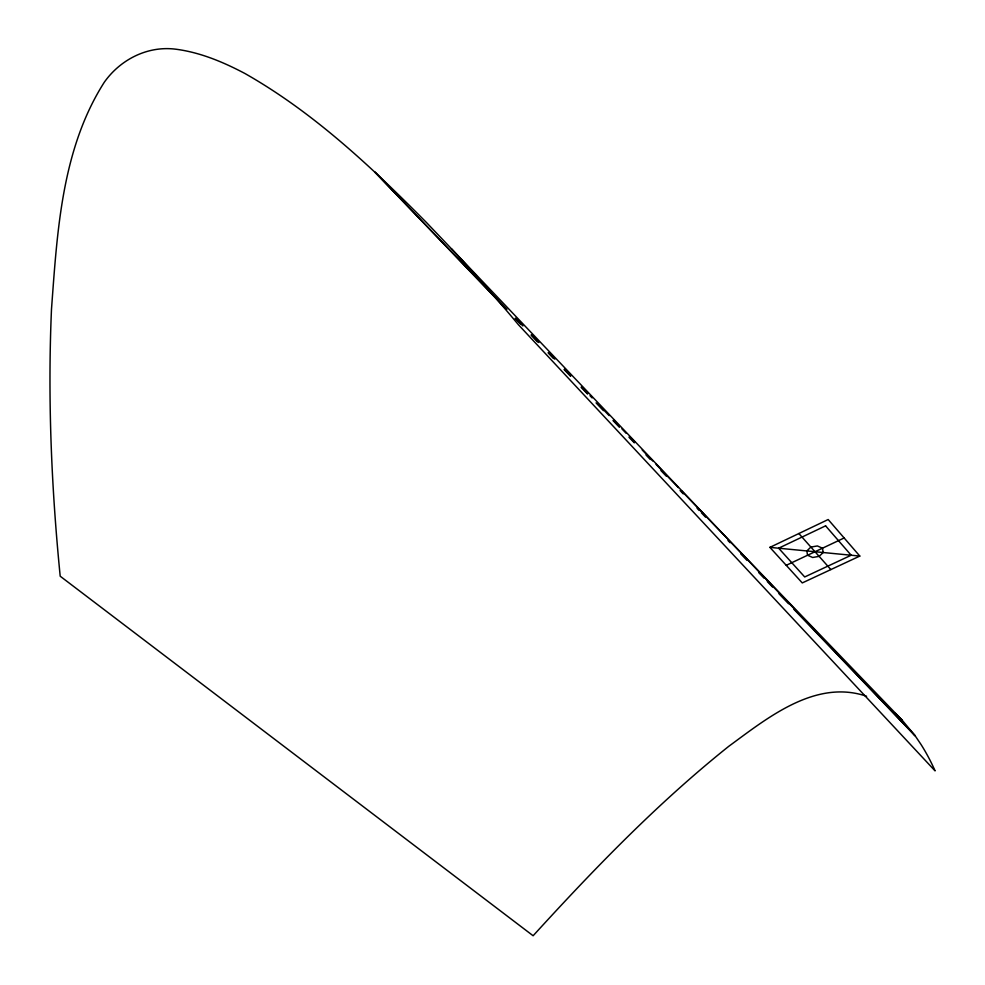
<?xml version="1.0" encoding="UTF-8"?>
<svg xmlns="http://www.w3.org/2000/svg" width="985" height="985" viewBox="0 0 985 985"><rect width="100%" height="100%" fill="white"/><g stroke="black" fill="none" stroke-linecap="round" stroke-linejoin="round"><path stroke-width="1.48" d="M769.901 547.365L828.176 519.526L859.807 556.069L802.27 582.923L769.901 547.365L859.807 556.069M786.239 565.316L844.145 537.97M866.591 696.247C815.334 678.813 767.487 717.954 728.74 746.334C657.684 803.071 594.3 868.684 533.119 935.75L60.196 576.213C51.405 487.538 47.612 398.26 51.491 309.192C57.228 232.029 61.526 149.326 104.287 82.247C120.49 59.334 147.947 45.458 176.155 49.25C200.46 52.476 223.213 62.067 244.76 73.407C313.427 112.327 371.431 166.97 426.64 222.708L915.151 735.807L920.926 744.34A2059.376 607.843 -44 0 1 935.073 770.873L518.553 324.865A1437.915 1046.304 61.4 0 0 451.475 248.799M894.885 713.238L902.112 720.133L915.151 735.807L793.898 609.296M506.906 309.339L374.817 172.043L503.52 306.323M515.426 318.192L522.887 325.949M531.408 334.802L538.869 342.558M548.448 352.519L554.851 359.168M564.43 369.129L570.82 375.777M581.47 386.846L587.873 393.495M590.003 395.699L592.133 397.915M597.452 403.456L609.173 415.633M613.433 420.066L618.752 425.606M621.954 428.918L626.214 433.351M629.415 436.675L634.734 442.216M642.195 449.96L652.846 461.029M656.047 464.354L678.406 487.612M681.608 490.924L902.112 720.133M515.217 318.524L520.536 324.077M531.174 335.171L537.564 341.832M548.189 352.938L553.508 358.478M564.146 369.584L570.524 376.233M581.162 387.339L587.553 394M596.06 402.877L603.497 410.646M613.076 420.632L619.454 427.293M629.033 437.278L634.352 442.831M646.049 455.033L650.297 459.478M660.935 470.571L666.254 476.124M680.081 490.542L683.27 493.879M697.097 508.309L699.227 510.525M701.357 512.742L705.617 517.187M727.952 540.494L730.07 542.71M740.708 553.804L747.098 560.465M758.795 572.667L764.114 578.22M767.303 581.556L772.622 587.097M779 593.758L788.579 603.743M798.86 533.525L830.86 569.576M810.889 547.081L806.826 550.935L807.577 555.244L812.662 557.485L819.126 556.353L823.189 552.523L822.487 548.202L817.378 545.949L810.889 547.081M825.59 525.842L778.655 548.202L804.708 576.964L851.163 555.232L825.59 525.842"/></g></svg>
